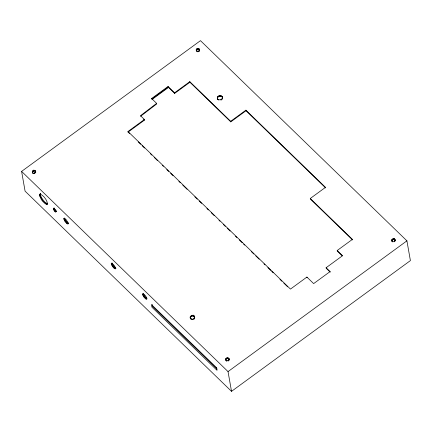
<?xml version="1.0" encoding="UTF-8"?>
<svg xmlns="http://www.w3.org/2000/svg" width="432" height="432" viewBox="0 0 432 432"><rect width="100%" height="100%" fill="white"/><g stroke="black" fill="none" stroke-linecap="round" stroke-linejoin="round"><path stroke-width="0.65" d="M196.22 50.15L196.447 51.073C194.767 48.038 200.702 47.547 199.525 50.836L199.508 49.529M196.322 50.733C196.074 48.929 199.179 48.352 199.616 50.112M217.334 98.183L217.982 99.749C214.569 95.591 224.024 93.641 222.399 98.917L222.437 97.222M217.436 98.761C216.983 95.666 222.701 95.126 222.556 98.361M190.112 317.18C196.538 310.052 194.886 324.691 190.112 317.18L190.712 319.118L190.609 318.541M194.459 316.359L194.746 317.898C194.875 315.047 189.832 315.522 190.231 318.249M229.084 358.949C229.387 361.017 225.569 361.379 225.666 359.213C226.049 357.086 229.711 357.604 229.198 359.905M229.187 359.527C228.706 357.502 225.013 358.538 225.909 360.52L225.666 359.213M391.738 240.095C396.495 234.646 395.329 245.835 391.738 240.095L392.218 241.709L392.116 241.132M395.026 239.479L395.269 240.786C395.372 238.388 390.998 239.204 391.981 241.402M35.672 171.396C31.342 177.925 31.882 165.677 35.775 171.979L35.559 171.056M35.662 171.639C34.781 170.1 31.806 171.272 32.535 173.005L32.319 171.725M39.539 194.67L40.592 193.622L39.539 194.67C40.165 198.72 43.114 202.748 46.807 204.525L47.563 203.953C46.937 199.903 43.994 195.874 40.295 194.098L39.793 194.206M53.309 208.51C58.147 210.006 55.809 215.471 53.309 208.51L54.113 207.922L54.707 209.52L56.489 211.421L55.69 212.009M63.85 218.587L64.66 218.408L66.274 219.818L68.051 222.664L68.089 223.906L66.928 223.517L64.741 220.984L63.85 218.587L64.654 218.003M111.235 263.488L112.039 263.309L114.215 265.421L115.436 267.565L115.474 268.807L114.307 268.418L112.628 266.625L111.235 263.488L112.034 262.904L113.427 266.042L115.997 268.283L115.198 268.866M196.344 50.49C197.024 51.602 198.887 51.392 199.422 50.252M217.879 99.171C219.175 100.359 221.53 99.922 222.296 98.339M174.571 92.804L189.81 81.664L189.907 82.247L174.668 93.382L174.571 92.804L168.059 86.492L151.621 98.512L156.622 103.361L140.503 115.695L144.423 119.497L144.526 120.074L128.083 132.095L129.535 133.499M140.605 116.273L156.724 103.939L156.622 103.361M21.6 171.401L200.48 40.651L406.917 240.845L410.4 260.599L231.52 391.349L25.083 191.155L21.6 171.401L228.037 371.596L231.52 391.349M168.059 86.492L168.161 87.07L151.718 99.09L151.621 98.512M152.15 99.382L168.464 87.458M39.566 195.448L40.365 194.859L40.343 194.081M128.083 132.095L127.985 131.512L144.423 119.497M39.863 196.484L40.662 195.901L40.365 194.859M40.408 197.721L41.213 197.132L40.662 195.901M41.17 199.06L41.974 198.472L41.213 197.132M42.093 200.421L42.898 199.832L44.971 202.235L47.612 203.942L46.807 204.525M43.119 201.701L43.918 201.118M44.172 202.824L44.971 202.235M45.182 203.704L45.986 203.116M46.084 204.287L46.883 203.699M53.32 208.791L54.124 208.208M53.428 209.169L54.227 208.586M53.627 209.617L54.427 209.034M53.903 210.109L54.707 209.52M54.238 210.6L55.042 210.017M54.61 211.07L55.415 210.481M54.994 211.475L55.798 210.892M55.361 211.793L56.165 211.21M63.866 219.013L64.665 218.425L66.047 221.141L68.618 223.382L67.813 223.965M64.028 219.58L64.827 218.992M64.325 220.25L65.124 219.667M64.741 220.984L65.54 220.396M65.243 221.724L66.047 221.141M65.804 222.426L66.604 221.837M66.377 223.036L67.176 222.448M66.928 223.517L67.727 222.928M67.419 223.835L68.218 223.247M245.911 110.16L246.013 110.738L230.774 121.873L230.672 121.295L245.911 110.16L325.507 187.348L310.273 198.488L310.376 199.066L352.534 239.949M111.245 263.914L112.05 263.326M111.407 264.481L112.212 263.893M111.704 265.151L112.509 264.568M112.12 265.885L112.925 265.297M112.628 266.625L113.427 266.042M113.184 267.327L113.983 266.738M113.756 267.937L114.561 267.349M114.307 268.418L115.112 267.829M114.799 268.736L115.603 268.148M142.582 294.305L143.386 293.717L145.552 295.807L146.772 297.956L146.81 299.198L145.649 298.809L143.964 297.016L142.744 294.872L142.706 293.63L143.375 293.701L144.763 296.428L146.939 298.539L146.14 299.122M142.744 294.872L143.548 294.284M143.046 295.542L143.845 294.959M143.456 296.276L144.261 295.688M143.964 297.016L144.763 296.428M144.52 297.718L145.325 297.13M145.098 298.328L145.897 297.74M145.649 298.809L146.448 298.22M342.203 255.852L337.295 251.089L337.192 250.511L352.431 239.371L310.273 198.488M337.192 250.511L342.549 255.706L326.111 267.727L330.091 271.582L313.648 283.603L306.914 277.069L290.471 289.089L127.985 131.512M228.037 371.596L406.917 240.845M246.013 110.738L325.609 187.931M189.81 81.664L230.672 121.295M189.907 82.247L230.774 121.873M168.161 87.07L174.668 93.382M329.751 271.733L326.209 268.304L326.111 267.727M143.656 119.232L144.526 120.074M138.24 141.939L140.659 144.288M142.112 145.692L144.526 148.036M150.331 153.668L151.783 155.072M154.197 157.415L157.583 160.699M162.421 165.391L163.388 166.325M166.774 169.609L168.707 171.488M170.64 173.362L173.059 175.705M178.864 181.337L180.311 182.741M182.731 185.085L187.083 189.308M194.821 196.808L197.24 199.157M199.174 201.031L201.593 203.375M206.912 208.537L208.364 209.941M211.264 212.755L214.164 215.568M219.002 220.261L219.969 221.2M223.355 224.478L225.288 226.357M227.221 228.231L230.121 231.044M235.445 236.207L236.893 237.611M239.312 239.954L242.212 242.768M243.664 244.177L244.631 245.117M251.402 251.683L253.822 254.027M255.755 255.901L259.141 259.184M263.974 263.876L264.94 264.811M267.845 267.624L270.745 270.437M271.712 271.377L273.164 272.786M279.936 279.347L281.869 281.227M283.802 283.1L287.669 286.853M217.139 369.079L152.523 306.418L152.177 304.463M41.974 198.472L42.898 199.832M394.794 239.171L394.897 239.749M394.853 240.916L394.951 241.493M394.465 238.934L394.567 239.512M394.54 241.207L394.643 241.785M394.07 238.777L394.173 239.355M393.633 238.712L393.736 239.29M393.179 238.75L393.282 239.328M392.753 238.88L392.85 239.458M392.369 239.096L392.467 239.674M392.445 241.369L392.542 241.947M392.056 239.387L392.159 239.965M391.846 239.728L391.943 240.305M330.091 271.582L330.194 272.165M306.914 277.069L307.017 277.652M222.242 96.698L222.345 97.276M221.891 96.239L221.994 96.817M221.4 95.882L221.503 96.46M221.978 98.847L222.08 99.43M220.806 95.645L220.909 96.223M221.513 99.284L221.616 99.862M220.153 95.553L220.255 96.131M220.936 99.608L221.038 100.186M219.478 95.607L219.58 96.185M218.83 95.801L218.932 96.379M218.257 96.125L218.36 96.703M218.371 99.527L218.473 100.105M217.793 96.557L217.895 97.135M217.474 97.07L217.577 97.648M217.318 97.627L217.42 98.204M217.528 98.712L217.631 99.29M199.39 49.194L199.492 49.772M199.525 49.891L199.627 50.474M199.157 48.897L199.26 49.48M198.844 48.665L198.947 49.248M199.217 50.582L199.319 51.165M198.914 50.857L199.017 51.44M198.461 48.514L198.563 49.097M198.04 48.454L198.142 49.037M197.602 48.487L197.705 49.07M198.126 51.197L198.229 51.781M197.186 48.611L197.289 49.194M197.694 51.23L197.797 51.813M197.273 51.17L197.375 51.754M196.814 48.821L196.916 49.405M196.517 49.102L196.619 49.685M196.312 49.432L196.414 50.015M196.571 50.787L196.673 51.37M196.209 49.788L196.312 50.371M228.955 358.598L229.057 359.176M228.717 358.29L228.82 358.868M228.992 359.694L229.095 360.272M228.393 358.052L228.496 358.63M227.999 357.896L228.096 358.474M227.556 357.831L227.659 358.409M228.085 360.542L228.188 361.12M227.108 357.869L227.21 358.447M226.676 357.998L226.778 358.576M226.768 360.644L226.865 361.222M226.292 358.214L226.395 358.792M226.368 360.488L226.471 361.066M225.985 358.506L226.087 359.084M225.769 358.846L225.871 359.424M194.146 315.954L194.249 316.537M194.508 317.806L194.611 318.389M193.714 315.641L193.817 316.219M194.222 318.26L194.324 318.838L193.914 319.221L193.817 318.643M193.19 315.436L193.293 316.013M192.613 315.349L192.715 315.927M192.019 315.398L192.121 315.976M192.737 319.102L192.839 319.68M192.143 319.145L192.245 319.723M191.452 315.571L191.554 316.148M191.565 319.064L191.668 319.642M190.944 315.857L191.047 316.435M190.534 316.24L190.636 316.818M190.253 316.688L190.355 317.266M190.301 318.136L190.404 318.713M35.672 171.763L35.775 172.341M35.332 170.764L35.435 171.342M35.564 172.125L35.446 173.038L35.343 172.46M35.019 170.537L35.122 171.115M34.636 170.392L34.738 170.975M34.209 170.343L34.312 170.921M34.652 172.967L34.749 173.545M33.766 170.386L33.869 170.964M34.225 173.102L34.328 173.68M33.34 170.521L33.442 171.099M33.782 173.146L33.885 173.723M32.962 170.737L33.064 171.32M33.356 173.092L33.458 173.669M32.648 171.029L32.751 171.607M32.427 171.364L32.53 171.941M32.659 172.719L32.762 173.302M216.562 367.724L151.465 304.592L151.924 307.195L217.021 370.327L216.562 367.724"/></g></svg>
